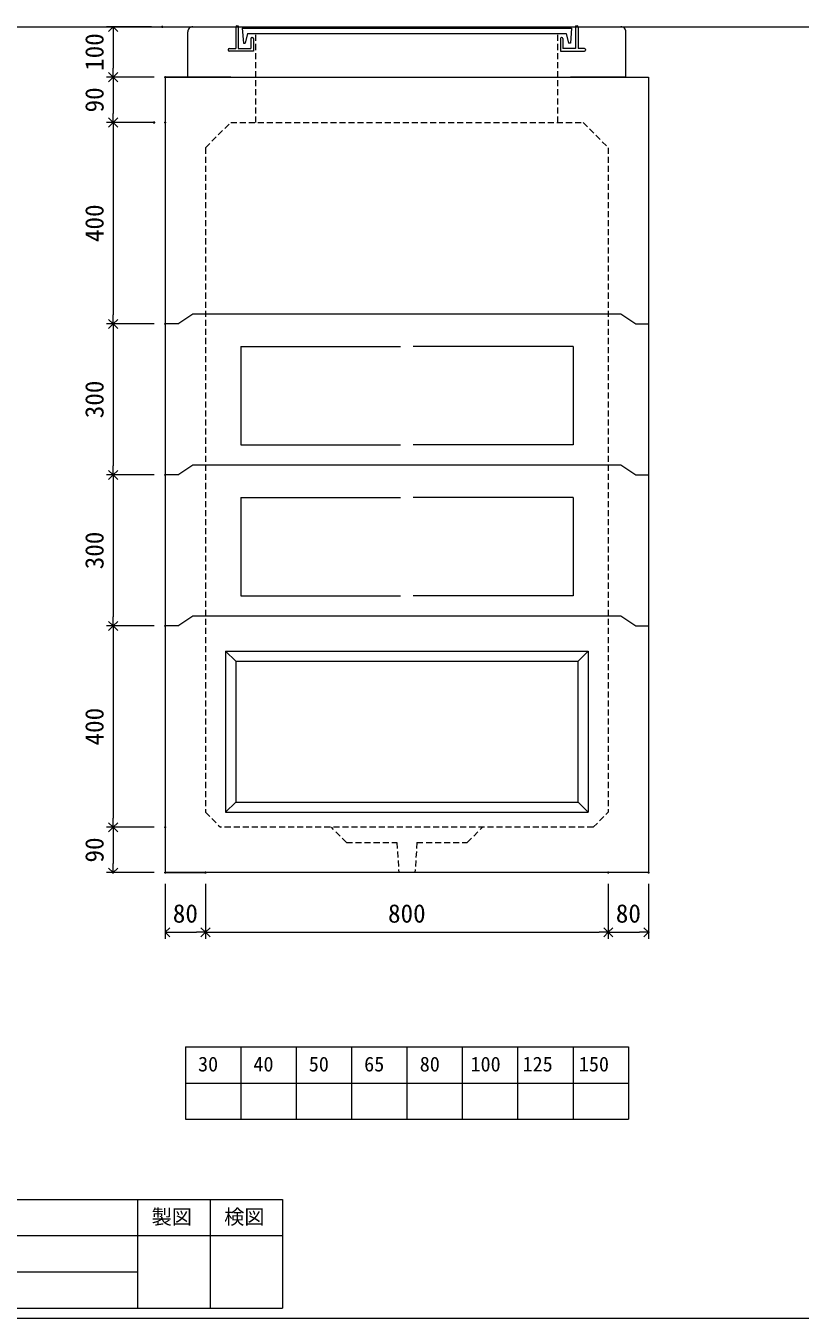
# Model space of a CAD drawing. Units: millimetres, scale not verified. Extents: x -4890 to 18490, y -2299 to 2299.
# Drawn here: x 308 to 1846, y -1976 to 591 of the extents above; entities that cross this region are included whole.
import ezdxf
from ezdxf.enums import TextEntityAlignment as Align

# ---------------------------------------------------------------- set-up
doc = ezdxf.new("R2010")
doc.units = ezdxf.units.MM
doc.header["$LTSCALE"] = 10
doc.header["$PDMODE"] = 32
doc.header["$PDSIZE"] = 2
doc.linetypes.add('DASHED1', pattern=[1.8, 1.2, -0.6])
doc.linetypes.add('USER2', pattern=[50.8, 31.75, -6.35, 6.35, -6.35])
doc.layers.add('0-1_Defpoints', color=7, linetype='Continuous')
for name, color, linetype, lineweight in [('0-2_waku', 7, 'Continuous', 18), ('0-3_gaikei', 7, 'Continuous', 18), ('0-4_kakure', 7, 'DASHED1', 5), ('0-5_sunpou', 7, 'Continuous', 5), ('0-9_uchigawa', 6, 'Continuous', 18), ('0-B_futa', 3, 'Continuous', 18), ('0-C_GL', 4, 'Continuous', 18), ('0-E_文字１', 7, 'Continuous', 18), ('1-3_uchigawa2', 6, 'USER2', 18)]:
    doc.layers.add(name, color=color, linetype=linetype, lineweight=lineweight)
doc.styles.add('ＭＳ ゴシック', font='')
doc.styles.get('ＭＳ ゴシック').set_extended_font_data('MS Gothic')

# ---------------------------------------------------------------- blocks, each defined once
blk = doc.blocks.new('_Open90')
at = {"layer": '0-5_sunpou'}
blk.add_line((0, 0), (-1, 0), dxfattribs=at)
blk.add_lwpolyline([(-0.5, 0.5), (0, 0), (-0.5, -0.5)], dxfattribs=at)
blk = doc.blocks.new('D57')
at = {"layer": '0-1_Defpoints'}
for p in [(2026.77, 2794.36), (1928.83, 2694.36), (2032.32, 2694.36)]:
    blk.add_point(p, dxfattribs=at)
at = {"layer": '0-5_sunpou'}
for p, q in [((2004.77, 2794.36), (1915.83, 2794.36)), ((1928.83, 2776.36), (1928.83, 2712.36)), ((2010.32, 2694.36), (1915.83, 2694.36))]:
    blk.add_line(p, q, dxfattribs=at)
at = {"layer": '0-5_sunpou', "xscale": 18, "yscale": 18}
for p, rotation in [((1928.83, 2794.36), 90), ((1928.83, 2694.36), 270)]:
    blk.add_blockref('_Open90', p, dxfattribs=dict(at, rotation=rotation))
at = {"layer": '0-5_sunpou', "style": 'ＭＳ ゴシック'}
blk.add_text('100', height=36.66, rotation=90, dxfattribs=at).set_placement((1920.83, 2706.86), align=Align.BOTTOM_LEFT)
blk = doc.blocks.new('D58')
at = {"layer": '0-1_Defpoints'}
for p in [(2032.32, 2694.36), (1928.83, 2604.36), (2032.32, 2604.36)]:
    blk.add_point(p, dxfattribs=at)
at = {"layer": '0-5_sunpou'}
for p, q in [((2010.32, 2694.36), (1915.83, 2694.36)), ((1928.83, 2676.36), (1928.83, 2622.36)), ((2010.32, 2604.36), (1915.83, 2604.36))]:
    blk.add_line(p, q, dxfattribs=at)
at = {"layer": '0-5_sunpou', "xscale": 18, "yscale": 18}
for p, rotation in [((1928.83, 2694.36), 90), ((1928.83, 2604.36), 270)]:
    blk.add_blockref('_Open90', p, dxfattribs=dict(at, rotation=rotation))
at = {"layer": '0-5_sunpou', "style": 'ＭＳ ゴシック'}
blk.add_text('90', height=36.66, rotation=90, dxfattribs=at).set_placement((1920.83, 2624.36), align=Align.BOTTOM_LEFT)
blk = doc.blocks.new('D59')
at = {"layer": '0-1_Defpoints'}
for p in [(2010.32, 2604.36), (1928.83, 2204.36), (2032.32, 2204.36)]:
    blk.add_point(p, dxfattribs=at)
at = {"layer": '0-5_sunpou'}
for p, q in [((1988.32, 2604.36), (1915.83, 2604.36)), ((1928.83, 2586.36), (1928.83, 2222.36)), ((2010.32, 2204.36), (1915.83, 2204.36))]:
    blk.add_line(p, q, dxfattribs=at)
at = {"layer": '0-5_sunpou', "xscale": 18, "yscale": 18}
for p, rotation in [((1928.83, 2604.36), 90), ((1928.83, 2204.36), 270)]:
    blk.add_blockref('_Open90', p, dxfattribs=dict(at, rotation=rotation))
at = {"layer": '0-5_sunpou', "style": 'ＭＳ ゴシック'}
blk.add_text('400', height=36.66, rotation=90, dxfattribs=at).set_placement((1920.83, 2366.86), align=Align.BOTTOM_LEFT)
blk = doc.blocks.new('D60')
at = {"layer": '0-1_Defpoints'}
for p in [(2032.32, 2204.36), (1928.83, 1904.36), (2032.32, 1904.36)]:
    blk.add_point(p, dxfattribs=at)
at = {"layer": '0-5_sunpou'}
for p, q in [((2010.32, 2204.36), (1915.83, 2204.36)), ((1928.83, 2186.36), (1928.83, 1922.36)), ((2010.32, 1904.36), (1915.83, 1904.36))]:
    blk.add_line(p, q, dxfattribs=at)
at = {"layer": '0-5_sunpou', "xscale": 18, "yscale": 18}
for p, rotation in [((1928.83, 2204.36), 90), ((1928.83, 1904.36), 270)]:
    blk.add_blockref('_Open90', p, dxfattribs=dict(at, rotation=rotation))
at = {"layer": '0-5_sunpou', "style": 'ＭＳ ゴシック'}
blk.add_text('300', height=36.66, rotation=90, dxfattribs=at).set_placement((1920.83, 2016.86), align=Align.BOTTOM_LEFT)
blk = doc.blocks.new('D61')
at = {"layer": '0-1_Defpoints'}
for p in [(2032.32, 1904.36), (1928.83, 1604.36), (2032.32, 1604.36)]:
    blk.add_point(p, dxfattribs=at)
at = {"layer": '0-5_sunpou'}
for p, q in [((2010.32, 1904.36), (1915.83, 1904.36)), ((1928.83, 1886.36), (1928.83, 1622.36)), ((2010.32, 1604.36), (1915.83, 1604.36))]:
    blk.add_line(p, q, dxfattribs=at)
at = {"layer": '0-5_sunpou', "xscale": 18, "yscale": 18}
for p, rotation in [((1928.83, 1904.36), 90), ((1928.83, 1604.36), 270)]:
    blk.add_blockref('_Open90', p, dxfattribs=dict(at, rotation=rotation))
at = {"layer": '0-5_sunpou', "style": 'ＭＳ ゴシック'}
blk.add_text('300', height=36.66, rotation=90, dxfattribs=at).set_placement((1920.83, 1716.86), align=Align.BOTTOM_LEFT)
blk = doc.blocks.new('D62')
at = {"layer": '0-1_Defpoints'}
for p in [(2032.32, 1604.36), (1928.83, 1204.36), (2032.32, 1204.36)]:
    blk.add_point(p, dxfattribs=at)
at = {"layer": '0-5_sunpou'}
for p, q in [((2010.32, 1604.36), (1915.83, 1604.36)), ((1928.83, 1586.36), (1928.83, 1222.36)), ((2010.32, 1204.36), (1915.83, 1204.36))]:
    blk.add_line(p, q, dxfattribs=at)
at = {"layer": '0-5_sunpou', "xscale": 18, "yscale": 18}
for p, rotation in [((1928.83, 1604.36), 90), ((1928.83, 1204.36), 270)]:
    blk.add_blockref('_Open90', p, dxfattribs=dict(at, rotation=rotation))
at = {"layer": '0-5_sunpou', "style": 'ＭＳ ゴシック'}
blk.add_text('400', height=36.66, rotation=90, dxfattribs=at).set_placement((1920.83, 1366.86), align=Align.BOTTOM_LEFT)
blk = doc.blocks.new('D63')
at = {"layer": '0-1_Defpoints'}
for p in [(2032.32, 1204.36), (1928.83, 1114.36), (2032.32, 1114.36)]:
    blk.add_point(p, dxfattribs=at)
at = {"layer": '0-5_sunpou'}
for p, q in [((2010.32, 1204.36), (1915.83, 1204.36)), ((1928.83, 1186.36), (1928.83, 1132.36)), ((2010.32, 1114.36), (1915.83, 1114.36))]:
    blk.add_line(p, q, dxfattribs=at)
at = {"layer": '0-5_sunpou', "xscale": 18, "yscale": 18}
for p, rotation in [((1928.83, 1204.36), 90), ((1928.83, 1114.36), 270)]:
    blk.add_blockref('_Open90', p, dxfattribs=dict(at, rotation=rotation))
at = {"layer": '0-5_sunpou', "style": 'ＭＳ ゴシック'}
blk.add_text('90', height=36.66, rotation=90, dxfattribs=at).set_placement((1920.83, 1134.36), align=Align.BOTTOM_LEFT)
blk = doc.blocks.new('D64')
at = {"layer": '0-1_Defpoints'}
for p in [(2032.32, 1114.36), (2112.32, 1114.36), (2112.32, 995.97)]:
    blk.add_point(p, dxfattribs=at)
at = {"layer": '0-5_sunpou'}
for p, q in [((2032.32, 1092.36), (2032.32, 982.97)), ((2112.32, 1092.36), (2112.32, 982.97)), ((2050.32, 995.97), (2094.32, 995.97))]:
    blk.add_line(p, q, dxfattribs=at)
at = {"layer": '0-5_sunpou', "xscale": 18, "yscale": 18, "rotation": 180}
blk.add_blockref('_Open90', (2032.32, 995.97), dxfattribs=at)
at = {"layer": '0-5_sunpou', "xscale": 18, "yscale": 18}
blk.add_blockref('_Open90', (2112.32, 995.97), dxfattribs=at)
at = {"layer": '0-5_sunpou', "style": 'ＭＳ ゴシック'}
blk.add_text('80', height=36.66, dxfattribs=at).set_placement((2047.32, 1003.97), align=Align.BOTTOM_LEFT)
blk = doc.blocks.new('D65')
at = {"layer": '0-1_Defpoints'}
for p in [(2112.32, 1114.36), (2912.32, 1114.36), (2912.32, 995.97)]:
    blk.add_point(p, dxfattribs=at)
at = {"layer": '0-5_sunpou'}
for p, q in [((2112.32, 1092.36), (2112.32, 982.97)), ((2912.32, 1092.36), (2912.32, 982.97)), ((2130.32, 995.97), (2894.32, 995.97))]:
    blk.add_line(p, q, dxfattribs=at)
at = {"layer": '0-5_sunpou', "xscale": 18, "yscale": 18, "rotation": 180}
blk.add_blockref('_Open90', (2112.32, 995.97), dxfattribs=at)
at = {"layer": '0-5_sunpou', "xscale": 18, "yscale": 18}
blk.add_blockref('_Open90', (2912.32, 995.97), dxfattribs=at)
at = {"layer": '0-5_sunpou', "style": 'ＭＳ ゴシック'}
blk.add_text('800', height=36.66, dxfattribs=at).set_placement((2474.82, 1003.97), align=Align.BOTTOM_LEFT)
blk = doc.blocks.new('D66')
at = {"layer": '0-1_Defpoints'}
for p in [(2912.32, 1114.36), (2992.32, 1114.36), (2992.32, 995.97)]:
    blk.add_point(p, dxfattribs=at)
at = {"layer": '0-5_sunpou'}
for p, q in [((2912.32, 1092.36), (2912.32, 982.97)), ((2992.32, 1092.36), (2992.32, 982.97)), ((2930.32, 995.97), (2974.32, 995.97))]:
    blk.add_line(p, q, dxfattribs=at)
at = {"layer": '0-5_sunpou', "xscale": 18, "yscale": 18, "rotation": 180}
blk.add_blockref('_Open90', (2912.32, 995.97), dxfattribs=at)
at = {"layer": '0-5_sunpou', "xscale": 18, "yscale": 18}
blk.add_blockref('_Open90', (2992.32, 995.97), dxfattribs=at)
at = {"layer": '0-5_sunpou', "style": 'ＭＳ ゴシック'}
blk.add_text('80', height=36.66, dxfattribs=at).set_placement((2927.32, 1003.97), align=Align.BOTTOM_LEFT)
blk = doc.blocks.new('D54')
at = {"layer": '0-1_Defpoints'}
for p in [(2032.32, 1604.36), (1928.83, 1204.36), (2032.32, 1204.36)]:
    blk.add_point(p, dxfattribs=at)
at = {"layer": '0-5_sunpou'}
for p, q in [((2010.32, 1604.36), (1915.83, 1604.36)), ((1928.83, 1586.36), (1928.83, 1222.36)), ((2010.32, 1204.36), (1915.83, 1204.36))]:
    blk.add_line(p, q, dxfattribs=at)
at = {"layer": '0-5_sunpou', "xscale": 18, "yscale": 18}
for p, rotation in [((1928.83, 1604.36), 90), ((1928.83, 1204.36), 270)]:
    blk.add_blockref('_Open90', p, dxfattribs=dict(at, rotation=rotation))
at = {"layer": '0-5_sunpou', "style": 'ＭＳ ゴシック'}
blk.add_text('400', height=36.66, rotation=90, dxfattribs=at).set_placement((1920.83, 1366.86), align=Align.BOTTOM_LEFT)

msp = doc.modelspace()

# ---------------------------------------------------------------- linework, layer by layer
at = {"layer": '0-2_waku'}
for p, q in [((625, -1437.49), (625, -1581.49)), ((625, -1437.49), (625, -1581.49)), ((625, -1437.49), (625, -1581.49)), ((625, -1437.49), (625, -1581.49)), ((625, -1437.49), (1505, -1437.49)), ((735, -1437.49), (735, -1581.49)), ((845, -1437.49), (845, -1581.49)), ((845, -1437.49), (845, -1581.49)), ((955, -1437.49), (955, -1581.49)), ((1065, -1437.49), (1065, -1581.49)), ((1175, -1437.49), (1175, -1581.49)), ((1285, -1437.49), (1285, -1581.49)), ((1395, -1437.49), (1395, -1581.49)), ((1505, -1437.49), (1505, -1581.49)), ((625, -1509.49), (1505, -1509.49)), ((625, -1581.49), (1505, -1581.49)), ((-1210, -1740.49), (818, -1740.49)), ((530, -1740.49), (530, -1956.49)), ((530, -1740.49), (530, -1956.49)), ((674, -1740.49), (674, -1956.49)), ((818, -1740.49), (818, -1956.49)), ((-1210, -1812.49), (818, -1812.49)), ((-1210, -1884.49), (530, -1884.49)), ((-1230, -1976.49), (4890, -1976.49)), ((-1230, -1976.49), (4890, -1976.49)), ((-1210, -1956.49), (818, -1956.49))]:
    msp.add_line(p, q, dxfattribs=at)
at = {"layer": '0-3_gaikei'}
for p, q in [((630, 488.51), (630, 578.51)), ((640, 588.51), (725, 588.51)), ((1405, 588.51), (1490, 588.51)), ((1500, 488.51), (1500, 578.51)), ((585, 488.51), (585, -1091.49)), ((630, 488.51), (740, 488.51)), ((665, 488.51), (1465, 488.51)), ((1500, 488.51), (1390, 488.51)), ((1545, 488.51), (1545, -1091.49)), ((610, -1.49), (640, 18.51)), ((610, -1.49), (640, 18.51)), ((640, 18.51), (1490, 18.51)), ((1490, 18.51), (1520, -1.49)), ((1490, 18.51), (1520, -1.49)), ((610, -1.49), (585, -1.49)), ((610, -1.49), (585, -1.49)), ((1520, -1.49), (1545, -1.49)), ((1520, -1.49), (1545, -1.49)), ((610, -301.49), (640, -281.49)), ((610, -301.49), (640, -281.49)), ((610, -301.49), (640, -281.49)), ((610, -301.49), (640, -281.49)), ((640, -281.49), (1490, -281.49)), ((1490, -281.49), (1520, -301.49)), ((1490, -281.49), (1520, -301.49)), ((1490, -281.49), (1520, -301.49)), ((1490, -281.49), (1520, -301.49)), ((610, -301.49), (585, -301.49)), ((610, -301.49), (585, -301.49)), ((610, -301.49), (585, -301.49)), ((610, -301.49), (585, -301.49)), ((1520, -301.49), (1545, -301.49)), ((1520, -301.49), (1545, -301.49)), ((1520, -301.49), (1545, -301.49)), ((1520, -301.49), (1545, -301.49)), ((610, -601.49), (640, -581.49)), ((610, -601.49), (640, -581.49)), ((610, -601.49), (640, -581.49)), ((610, -601.49), (640, -581.49)), ((610, -601.49), (640, -581.49)), ((610, -601.49), (640, -581.49)), ((640, -581.49), (1490, -581.49)), ((1490, -581.49), (1520, -601.49)), ((1490, -581.49), (1520, -601.49)), ((1490, -581.49), (1520, -601.49)), ((1490, -581.49), (1520, -601.49)), ((1490, -581.49), (1520, -601.49)), ((1490, -581.49), (1520, -601.49)), ((610, -601.49), (585, -601.49)), ((610, -601.49), (585, -601.49)), ((610, -601.49), (585, -601.49)), ((610, -601.49), (585, -601.49)), ((610, -601.49), (585, -601.49)), ((610, -601.49), (585, -601.49)), ((1520, -601.49), (1545, -601.49)), ((1520, -601.49), (1545, -601.49)), ((1520, -601.49), (1545, -601.49)), ((1520, -601.49), (1545, -601.49)), ((1520, -601.49), (1545, -601.49)), ((1520, -601.49), (1545, -601.49)), ((1545, -1091.49), (585, -1091.49)), ((585, -1091.49), (665, -1091.49))]:
    msp.add_line(p, q, dxfattribs=at)
at = {"layer": '0-3_gaikei', "lineweight": 5}
for p, q in [((640, 18.51), (1490, 18.51)), ((640, 18.51), (1490, 18.51)), ((640, -281.49), (1490, -281.49)), ((640, -281.49), (1490, -281.49)), ((640, -281.49), (1490, -281.49)), ((640, -281.49), (1490, -281.49)), ((640, -581.49), (1490, -581.49)), ((640, -581.49), (1490, -581.49)), ((640, -581.49), (1490, -581.49)), ((640, -581.49), (1490, -581.49)), ((640, -581.49), (1490, -581.49)), ((640, -581.49), (1490, -581.49))]:
    msp.add_line(p, q, dxfattribs=at)
at = {"layer": '0-3_gaikei'}
msp.add_lwpolyline([(715, 488.51), (585, 488.51), (1545, 488.51)], dxfattribs=at)
for centre, radius, start, end in [((639.42, 579.09), 9.44, 86.47383, 183.52617), ((1490.33, 578.84), 9.68, 358.04251, 91.95749)]:
    msp.add_arc(centre, radius, start, end, dxfattribs=at)
at = {"layer": '0-4_kakure'}
for p, q in [((765, 398.51), (765, 575.01)), ((1365, 488.51), (1365, 575.01)), ((1365, 398.51), (1365, 488.51)), ((665, 348.51), (715, 398.51)), ((715, 398.51), (1415, 398.51)), ((715, 398.51), (1415, 398.51)), ((715, 398.51), (1415, 398.51)), ((1415, 398.51), (1465, 348.51)), ((665, 348.51), (665, -971.49)), ((1465, 348.51), (1465, -971.49)), ((665, -971.49), (695, -1001.49)), ((1435, -1001.49), (1465, -971.49)), ((1435, -1001.49), (695, -1001.49)), ((945, -1031.49), (915, -1001.49)), ((945, -1031.49), (915, -1001.49)), ((1185, -1031.49), (1215, -1001.49)), ((1185, -1031.49), (1215, -1001.49)), ((945, -1031.49), (1045, -1031.49)), ((945, -1031.49), (1045, -1031.49)), ((1045, -1031.49), (1049, -1091.49)), ((1085, -1031.49), (1081, -1091.49)), ((1085, -1031.49), (1185, -1031.49))]:
    msp.add_line(p, q, dxfattribs=at)
at = {"layer": '0-9_uchigawa'}
for p, q in [((705, -651.49), (725, -671.49)), ((705, -651.49), (705, -951.49)), ((705, -651.49), (1425, -651.49)), ((705, -651.49), (705, -971.42)), ((705, -651.49), (725, -671.49)), ((1425, -651.49), (1405, -671.49)), ((1425, -651.49), (1425, -971.42)), ((725, -671.49), (725, -931.49)), ((725, -671.49), (725, -931.49)), ((725, -671.49), (725, -931.49)), ((725, -671.49), (725, -931.49)), ((725, -671.49), (725, -951.42)), ((1405, -951.42), (1405, -671.49)), ((705, -971.42), (725, -951.42)), ((705, -971.42), (1425, -971.42)), ((725, -951.42), (1405, -951.42)), ((725, -971.42), (1425, -971.42)), ((1425, -971.42), (1405, -951.42))]:
    msp.add_line(p, q, dxfattribs=at)
for points in [[(705, -651.49), (725, -671.49), (725, -931.49)], [(705, -651.49), (725, -671.49), (1405, -671.49)]]:
    msp.add_lwpolyline(points, dxfattribs=at)
at = {"layer": '0-B_futa'}
for p, q in [((727, 590.51), (730, 590.51)), ((730, 590.51), (730, 545.51)), ((1400, 590.51), (1400, 545.51)), ((1400, 590.51), (1403, 590.51)), ((725, 588.51), (725, 545.51)), ((737.81, 586.01), (1392.14, 586.01)), ((737.81, 586.01), (740.3, 556.01)), ((748.33, 575.01), (744.01, 556.01)), ((748.33, 575.01), (1381.67, 575.01)), ((755, 565.51), (755, 545.51)), ((757, 567.51), (758, 567.51)), ((760, 565.51), (760, 540.51)), ((1370, 565.51), (1370, 540.51)), ((1373, 567.51), (1372, 567.51)), ((1375, 565.51), (1375, 545.51)), ((1381.67, 575.01), (1385.99, 556.01)), ((1392.14, 586.01), (1389.89, 556.01)), ((1405, 588.51), (1405, 545.51)), ((710, 543.51), (710, 542.51)), ((712, 545.51), (725, 545.51)), ((760, 540.51), (712, 540.51)), ((730, 545.51), (755, 545.51)), ((740.3, 556.01), (744.01, 556.01)), ((1370, 540.51), (1418, 540.51)), ((1400, 545.51), (1375, 545.51)), ((1389.89, 556.01), (1385.99, 556.01)), ((1418, 545.51), (1405, 545.51)), ((1420, 543.51), (1420, 542.51))]:
    msp.add_line(p, q, dxfattribs=at)
for centre, start, end in [((727, 588.51), 90, 180), ((1403, 588.51), 0, 90), ((757, 565.51), 90, 180), ((758, 565.51), 0, 90), ((1372, 565.51), 90, 180), ((1373, 565.51), 0, 90), ((712, 543.51), 90, 180), ((712, 542.51), 180, 270), ((1418, 543.51), 0, 90), ((1418, 542.51), 270, 0)]:
    msp.add_arc(centre, 2, start, end, dxfattribs=at)
at = {"layer": '0-C_GL'}
msp.add_line((-1230, 588.51), (4890, 588.51), dxfattribs=at)
msp.add_line((-1230, 588.51), (4890, 588.51), dxfattribs=at)
at = {"layer": '1-3_uchigawa2'}
for p, q in [((735, -46.49), (1065, -46.49)), ((1395, -46.49), (1065, -46.49)), ((735, -346.49), (1065, -346.49)), ((1395, -346.49), (1065, -346.49))]:
    msp.add_line(p, q, dxfattribs=at)
for points in [[(735, -46.49), (735, -241.49), (1065, -241.49)], [(1395, -46.49), (1395, -241.49), (1065, -241.49)], [(735, -346.49), (735, -541.49), (1065, -541.49)], [(1395, -346.49), (1395, -541.49), (1065, -541.49)]]:
    msp.add_lwpolyline(points, dxfattribs=at)

# ---------------------------------------------------------------- block references
at = {"layer": '0-5_sunpou'}
for name in ['D57', 'D58', 'D59', 'D60', 'D61', 'D62', 'D54', 'D63', 'D64', 'D65', 'D66']:
    msp.add_blockref(name, (-1447.32, -2205.85), dxfattribs=at)

# ---------------------------------------------------------------- texts
at = {"layer": '0-E_文字１', "style": 'ＭＳ ゴシック'}
for s, p in [('30', (650.15, -1495.31)), ('40', (760.15, -1495.31)), ('50', (870.15, -1495.31)), ('65', (980.15, -1495.31)), ('80', (1090.56, -1495.31)), ('100', (1191.43, -1495.31)), ('125', (1294.82, -1495.31)), ('150', (1406.59, -1495.31)), ('製図', (558.06, -1798.74)), ('検図', (702.06, -1798.74))]:
    msp.add_text(s, height=29.33, dxfattribs=at).set_placement(p, align=Align.BOTTOM_LEFT)

doc.saveas('drawing.dxf')
